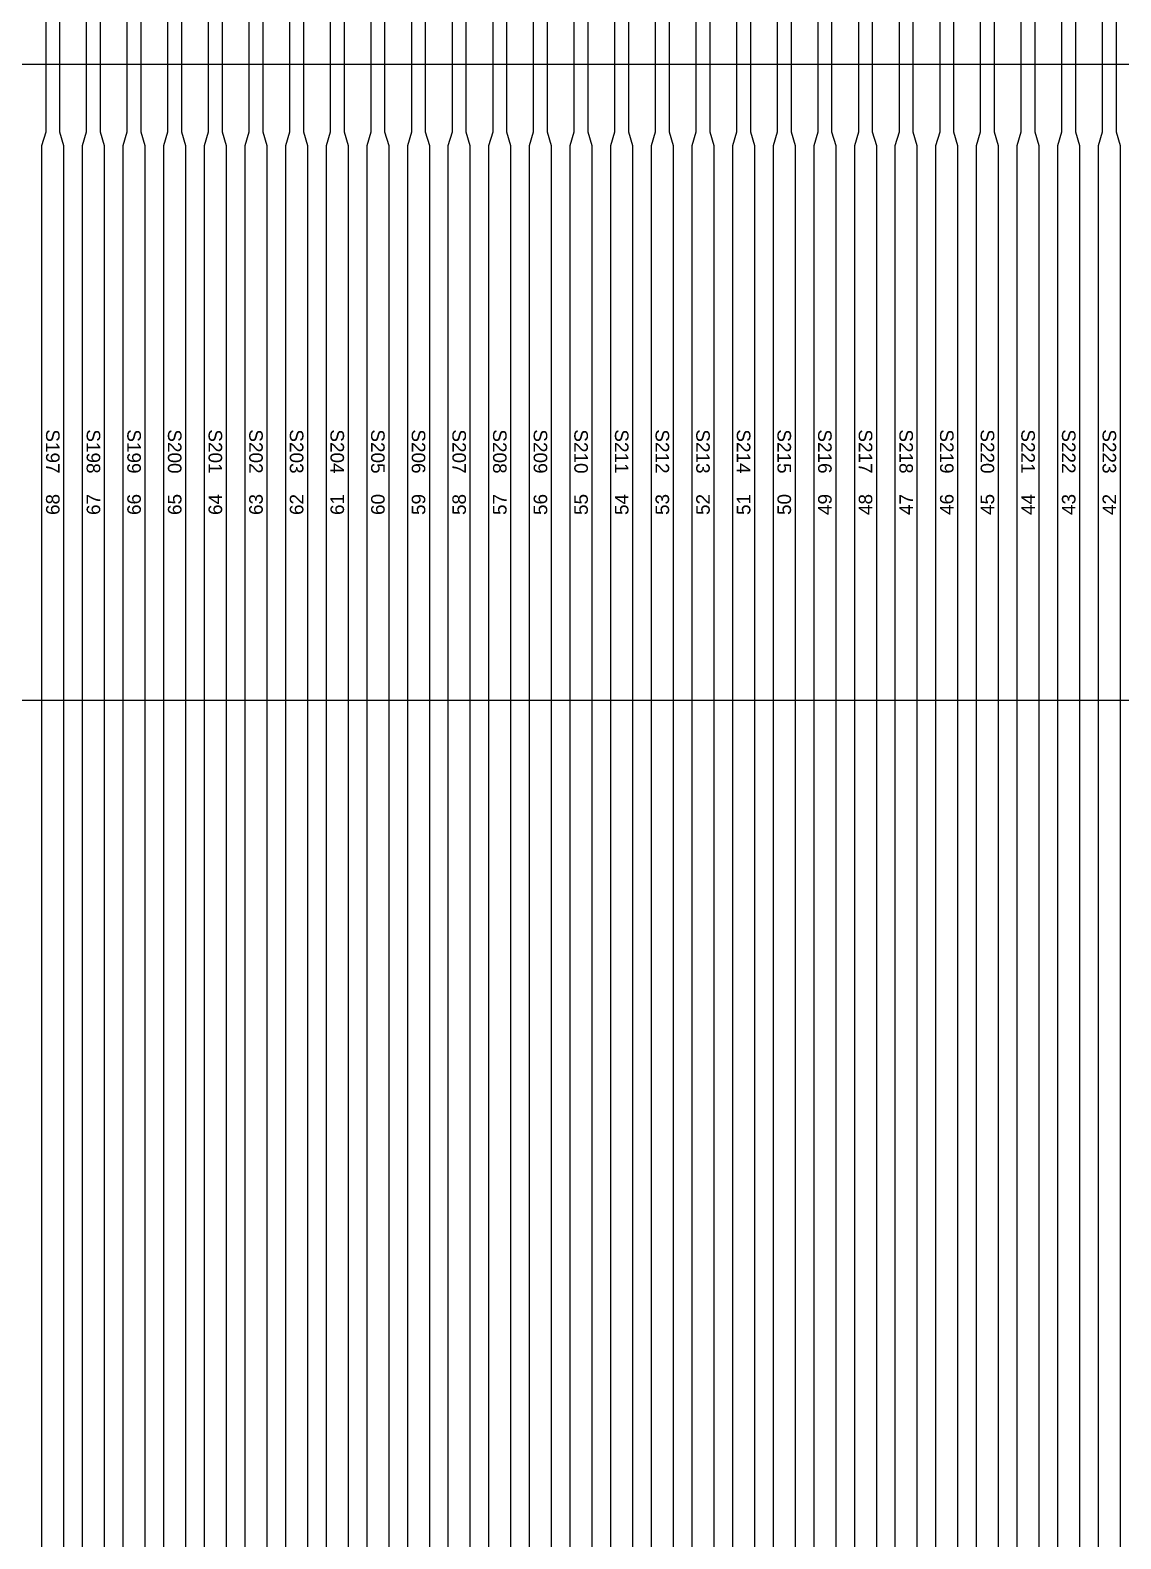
# Model space of a CAD drawing. Extents: x 10 to 206, y -65 to 73.
# Drawn here: x 64.909 to 65.714, y 37.548 to 38.662 of the extents above; entities that cross this region are included whole.
import ezdxf
from ezdxf.enums import TextEntityAlignment as Align

# ---------------------------------------------------------------- set-up
doc = ezdxf.new("R2010")
doc.units = 0
doc.header["$LTSCALE"] = 0.5
for name, color, linetype in [('01 Copper', 3, 'Continuous'), ('03 Solder resist', 6, 'Continuous'), ('06 Cutline', 4, 'Continuous'), ('08 Dimension&pin assignment', 7, 'Continuous')]:
    doc.layers.add(name, color=color, linetype=linetype)
doc.layers.add('13 OL no.', color=190, linetype='Continuous', lineweight=0)
doc.layers.add('14 OL name', color=220, linetype='Continuous', lineweight=0)
doc.styles.add('MBC_Arial_Font', font='arial.ttf')
doc.styles.get("Standard").update_dxf_attribs({"font": 'romans.shx', "width": 0.75, "bigfont": 'AllInOneBig.shx'})
doc.dimstyles.new('ISO-25', dxfattribs={"dimtxt": 0.5, "dimasz": 0.8, "dimexe": 0.1, "dimexo": 0.1, "dimgap": 0.1, "dimtad": 1, "dimdec": 3, "dimzin": 1, "dimdsep": 46, "dimtxsty": 'Standard', "dimcen": 0.5, "dimadec": 0, "dimazin": 0, "dimtfac": 1, "dimtdec": 3, "dimtmove": 0, "dimatfit": 3, "dimfxl": 0, "dimarcsym": 0})
doc.dimstyles.new('ISO-25$0', dxfattribs={"dimtxt": 0.5, "dimasz": 1, "dimexe": 0.1, "dimexo": 0.1, "dimgap": 0.1, "dimtad": 1, "dimdec": 3, "dimzin": 1, "dimdsep": 46, "dimtxsty": 'Standard', "dimcen": 0.5, "dimadec": 0, "dimazin": 0, "dimtfac": 1, "dimtdec": 3, "dimtmove": 0, "dimatfit": 3, "dimfxl": 0, "dimarcsym": 0})

# ---------------------------------------------------------------- blocks, each defined once
blk = doc.blocks.new('*D603')
at = {"layer": '08 Dimension&pin assignment', "color": 0, "lineweight": -2, "transparency": 16777216}
for p, q in [((57.0683, 38.6369), (57.0683, 48.9014)), ((67.1463, 38.6369), (67.1463, 48.9014)), ((57.8683, 48.8014), (66.3463, 48.8014))]:
    blk.add_line(p, q, dxfattribs=at)
at = {"layer": '08 Dimension&pin assignment', "color": 0, "transparency": 16777216}
for points in [[(57.8683, 48.9348), (57.8683, 48.6681), (57.0683, 48.8014)], [(66.3463, 48.6681), (66.3463, 48.9348), (67.1463, 48.8014)]]:
    blk.add_solid(points, dxfattribs=at)
at = {"layer": 'Defpoints', "color": 0, "transparency": 16777216}
for p in [(67.1463, 48.8014), (57.0683, 38.5369), (67.1463, 38.5369)]:
    blk.add_point(p, dxfattribs=at)
at = {"layer": '08 Dimension&pin assignment', "color": 0, "transparency": 16777216, "insert": (62.1073, 49.2824), "char_height": 0.5, "attachment_point": 5}
blk.add_mtext('*10.0780%%P0.003(Mark~Mark) after IC', dxfattribs=at)
blk = doc.blocks.new('*D608')
at = {"layer": '08 Dimension&pin assignment', "color": 0, "lineweight": -2, "transparency": 16777216}
for p, q in [((62.1073, 42.4464), (62.1073, 46.9014)), ((68.2391, 38.2669), (68.2391, 46.9014)), ((62.9073, 46.8014), (67.4391, 46.8014)), ((68.2391, 46.8014), (74.8998, 46.8014))]:
    blk.add_line(p, q, dxfattribs=at)
at = {"layer": '08 Dimension&pin assignment', "color": 0, "transparency": 16777216}
for points in [[(62.9073, 46.9348), (62.9073, 46.6681), (62.1073, 46.8014)], [(67.4391, 46.6681), (67.4391, 46.9348), (68.2391, 46.8014)]]:
    blk.add_solid(points, dxfattribs=at)
at = {"layer": 'Defpoints', "color": 0, "transparency": 16777216}
for p in [(68.2391, 46.8014), (62.1073, 42.3464), (68.2391, 38.1669)]:
    blk.add_point(p, dxfattribs=at)
at = {"layer": '08 Dimension&pin assignment', "color": 0, "transparency": 16777216, "insert": (72.0588, 47.2824), "char_height": 0.5, "attachment_point": 5}
blk.add_mtext('6.1318644%%P{\\C2;0.1}(SR)', dxfattribs=at)
blk = doc.blocks.new('*D629')
at = {"layer": '08 Dimension&pin assignment', "color": 0, "lineweight": -2, "transparency": 16777216}
for p, q in [((55.6423, 35.3125), (55.6423, 51.9014)), ((68.5723, 35.3125), (68.5723, 51.9014)), ((56.4423, 51.8014), (67.7723, 51.8014))]:
    blk.add_line(p, q, dxfattribs=at)
at = {"layer": '08 Dimension&pin assignment', "color": 0, "transparency": 16777216}
for points in [[(56.4423, 51.9348), (56.4423, 51.6681), (55.6423, 51.8014)], [(67.7723, 51.9348), (67.7723, 51.6681), (68.5723, 51.8014)]]:
    blk.add_solid(points, dxfattribs=at)
at = {"layer": '08 Dimension&pin assignment', "color": 0, "transparency": 16777216, "insert": (62.1073, 52.2824), "char_height": 0.5, "attachment_point": 5}
blk.add_mtext('12.930±0.1(Cutline)', dxfattribs=at)
blk = doc.blocks.new('*D632')
at = {"layer": '08 Dimension&pin assignment', "color": 0, "lineweight": -2, "transparency": 16777216}
for p, q in [((86.5948, 34.3764), (86.5948, 45.0329)), ((57.8573, 33.5764), (86.6948, 33.5764)), ((79.6948, 33.5764), (86.6948, 33.5764)), ((86.5948, 32.7764), (86.5948, 31.9764))]:
    blk.add_line(p, q, dxfattribs=at)
at = {"layer": '08 Dimension&pin assignment', "color": 0, "transparency": 16777216}
for points in [[(86.4614, 34.3764), (86.7281, 34.3764), (86.5948, 33.5764)], [(86.4614, 32.7764), (86.7281, 32.7764), (86.5948, 33.5764)]]:
    blk.add_solid(points, dxfattribs=at)
at = {"layer": '08 Dimension&pin assignment', "color": 0, "transparency": 16777216, "insert": (86.1138, 41.0847), "char_height": 0.5, "attachment_point": 5, "rotation": 90}
blk.add_mtext('0%%P1(%%C5mm Tape NG Hole)', dxfattribs=at)
blk = doc.blocks.new('*D635')
at = {"layer": '08 Dimension&pin assignment', "color": 0, "lineweight": -2, "transparency": 16777216}
for p, q in [((57.3051, 37.7672), (57.3051, 49.9014)), ((66.9094, 37.7672), (66.9094, 49.9014)), ((58.1051, 49.8014), (66.1094, 49.8014))]:
    blk.add_line(p, q, dxfattribs=at)
at = {"layer": '08 Dimension&pin assignment', "color": 0, "transparency": 16777216}
for points in [[(58.1051, 49.9348), (58.1051, 49.6681), (57.3051, 49.8014)], [(66.1094, 49.9348), (66.1094, 49.6681), (66.9094, 49.8014)]]:
    blk.add_solid(points, dxfattribs=at)
at = {"layer": 'Defpoints', "color": 0, "transparency": 16777216}
for p in [(66.9094, 49.8014), (57.3051, 37.6672), (66.9094, 37.6672)]:
    blk.add_point(p, dxfattribs=at)
at = {"layer": '08 Dimension&pin assignment', "color": 0, "transparency": 16777216, "insert": (62.1073, 50.2824), "char_height": 0.5, "width": 8.508446, "attachment_point": 5}
blk.add_mtext('9.604±0.1(Cutline)', dxfattribs=at)
blk = doc.blocks.new('*D638')
at = {"layer": '08 Dimension&pin assignment', "color": 0, "lineweight": -2, "transparency": 16777216}
for p, q in [((62.1073, 42.4464), (62.1073, 45.9014)), ((67.5223, 34.1764), (67.5223, 45.9014)), ((62.9073, 45.8014), (66.7223, 45.8014)), ((67.5223, 45.8014), (72.9508, 45.8014))]:
    blk.add_line(p, q, dxfattribs=at)
at = {"layer": '08 Dimension&pin assignment', "color": 0, "transparency": 16777216}
for points in [[(62.9073, 45.9348), (62.9073, 45.6681), (62.1073, 45.8014)], [(66.7223, 45.9348), (66.7223, 45.6681), (67.5223, 45.8014)]]:
    blk.add_solid(points, dxfattribs=at)
at = {"layer": '08 Dimension&pin assignment', "color": 0, "transparency": 16777216, "insert": (70.6365, 46.2824), "char_height": 0.5, "attachment_point": 5}
blk.add_mtext('5.415{\\A1;\\Fromans,bigfont|c128;%%P0.1\\Fromans,bigfont|c136;5\\Fromans,bigfont|c128;(\\Fromans,bigfont|c136;SR\\Fromans,bigfont|c128;)}', dxfattribs=at)
blk = doc.blocks.new('*D644')
at = {"layer": '08 Dimension&pin assignment', "color": 0, "lineweight": -2, "transparency": 16777216}
for p, q in [((56.7683, 38.5369), (56.7683, 50.9014)), ((67.4463, 38.5369), (67.4463, 50.9014)), ((57.5683, 50.8014), (66.6463, 50.8014))]:
    blk.add_line(p, q, dxfattribs=at)
at = {"layer": '08 Dimension&pin assignment', "color": 0, "transparency": 16777216}
for points in [[(57.5683, 50.9348), (57.5683, 50.6681), (56.7683, 50.8014)], [(66.6463, 50.9348), (66.6463, 50.6681), (67.4463, 50.8014)]]:
    blk.add_solid(points, dxfattribs=at)
at = {"layer": '08 Dimension&pin assignment', "color": 0, "transparency": 16777216, "insert": (62.1073, 51.2824), "char_height": 0.5, "width": 7.421255, "attachment_point": 5}
blk.add_mtext('10.678±0.1(Cutline)', dxfattribs=at)
blk = doc.blocks.new('*D692')
at = {"layer": '08 Dimension&pin assignment', "color": 0, "lineweight": -2, "transparency": 16777216}
for p, q in [((57.1453, 33.9409), (57.1453, 43.8654)), ((67.0692, 33.9409), (67.0692, 43.8654)), ((57.9453, 43.7654), (66.2692, 43.7654)), ((67.0692, 43.7654), (78.7121, 43.7654))]:
    blk.add_line(p, q, dxfattribs=at)
at = {"layer": '08 Dimension&pin assignment', "color": 0, "transparency": 16777216}
for points in [[(57.9453, 43.8987), (57.9453, 43.632), (57.1453, 43.7654)], [(66.2692, 43.632), (66.2692, 43.8987), (67.0692, 43.7654)]]:
    blk.add_solid(points, dxfattribs=at)
at = {"layer": 'Defpoints', "color": 0, "transparency": 16777216}
for p in [(67.0692, 43.7654), (57.1453, 33.8409), (67.0692, 33.8409)]:
    blk.add_point(p, dxfattribs=at)
at = {"layer": '08 Dimension&pin assignment', "color": 0, "transparency": 16777216, "insert": (73.2907, 44.2463), "char_height": 0.5, "attachment_point": 5}
blk.add_mtext('{\\Fromans,chineset|c0;\\C2;9.9\\Fromans.shx,chineset.shx|c0;18*1.0006=9.9239508%%P0.005(I/L)}', dxfattribs=at)

msp = doc.modelspace()

# ---------------------------------------------------------------- linework, layer by layer
at = {"layer": '01 Copper'}
for points in [[(64.91812874, 35.66548076), (64.91812874, 38.57693204), (64.92112874, 38.58693204), (64.92112874, 38.68693204), (64.91812874, 38.69693204), (64.91812874, 39.81896109), (64.88975674, 39.87766563), (64.88975674, 41.03142951), (64.81475674, 41.03142951), (64.81475674, 41.15142951), (64.89975674, 41.15142951), (64.89975674, 39.88914776), (64.93412874, 39.81802861), (64.93412874, 38.69693204), (64.93112874, 38.68693204), (64.93112874, 38.58693204), (64.93412874, 38.57693204), (64.93412874, 35.66796886, 0.1359329595)], [(64.94811674, 35.66992298), (64.94811674, 38.57693204), (64.95111674, 38.58693204), (64.95111674, 38.68693204), (64.94811674, 38.69693204), (64.94811674, 39.81896109), (64.91475674, 39.88798631), (64.91475674, 41.15142951), (64.99975674, 41.15142951), (64.99975674, 41.03142951), (64.92475674, 41.03142951), (64.92475674, 39.89946844), (64.96411674, 39.81802861), (64.96411674, 38.69693204), (64.96111674, 38.68693204), (64.96111674, 38.58693204), (64.96411674, 38.57693204), (64.96411674, 35.67241107, 0.1359329595)], [(64.97810474, 35.6743652), (64.97810474, 38.57693204), (64.98110474, 38.58693204), (64.98110474, 38.68693204), (64.97810474, 38.69693204), (64.97810474, 39.81896109), (64.93675674, 39.90451429), (64.93675674, 41.01142951), (65.05175674, 41.01142951), (65.05175674, 41.03142951), (65.01475674, 41.03142951), (65.01475674, 41.15142951), (65.09975674, 41.15142951), (65.09975674, 41.03142951), (65.06275674, 41.03142951), (65.06275674, 41.00042951), (64.94675674, 41.00042951), (64.94675674, 39.91599642), (64.99410474, 39.81802861), (64.99410474, 38.69693204), (64.99110474, 38.68693204), (64.99110474, 38.58693204), (64.99410474, 38.57693204), (64.99410474, 35.67685329, 0.1359329595)], [(65.30797274, 35.72322959), (65.30797274, 38.57693204), (65.31097274, 38.58693204), (65.31097274, 38.68693204), (65.30797274, 38.69693204), (65.30797274, 39.81896109), (65.26775674, 39.90217207), (65.26775674, 41.00042951), (65.15175674, 41.00042951), (65.15175674, 41.03142951), (65.11475674, 41.03142951), (65.11475674, 41.15142951), (65.19975674, 41.15142951), (65.19975674, 41.03142951), (65.16275674, 41.03142951), (65.16275674, 41.01142951), (65.27775674, 41.01142951), (65.27775674, 39.9136542), (65.32397274, 39.81802861), (65.32397274, 38.69693204), (65.32097274, 38.68693204), (65.32097274, 38.58693204), (65.32397274, 38.57693204), (65.32397274, 35.72571769, 0.1359329595)], [(65.33796074, 35.72767181), (65.33796074, 38.57693204), (65.34096074, 38.58693204), (65.34096074, 38.68693204), (65.33796074, 38.69693204), (65.33796074, 39.81896109), (65.28975674, 39.91870005), (65.28975674, 41.03142951), (65.21475674, 41.03142951), (65.21475674, 41.15142951), (65.29975674, 41.15142951), (65.29975674, 39.93018218), (65.35396074, 39.81802861), (65.35396074, 38.69693204), (65.35096074, 38.68693204), (65.35096074, 38.58693204), (65.35396074, 38.57693204), (65.35396074, 35.7301599, 0.1359329595)], [(65.36794874, 35.73211403), (65.36794874, 38.57693204), (65.37094874, 38.58693204), (65.37094874, 38.68693204), (65.36794874, 38.69693204), (65.36794874, 39.81896109), (65.31475674, 39.92902073), (65.31475674, 41.15142951), (65.39975674, 41.15142951), (65.39975674, 41.03142951), (65.32475674, 41.03142951), (65.32475674, 39.94050286), (65.38394874, 39.81802861), (65.38394874, 38.69693204), (65.38094874, 38.68693204), (65.38094874, 38.58693204), (65.38394874, 38.57693204), (65.38394874, 35.73460212, 0.1359329595)], [(65.39793674, 35.73655625), (65.39793674, 38.57693204), (65.40093674, 38.58693204), (65.40093674, 38.68693204), (65.39793674, 38.69693204), (65.39793674, 39.81896109), (65.33675674, 39.94554871), (65.33675674, 41.01142951), (65.45175674, 41.01142951), (65.45175674, 41.03142951), (65.41475674, 41.03142951), (65.41475674, 41.15142951), (65.49975674, 41.15142951), (65.49975674, 41.03142951), (65.46275674, 41.03142951), (65.46275674, 41.00042951), (65.34675674, 41.00042951), (65.34675674, 39.95703084), (65.41393674, 39.81802861), (65.41393674, 38.69693204), (65.41093674, 38.68693204), (65.41093674, 38.58693204), (65.41393674, 38.57693204), (65.41393674, 35.73904434, 0.1359329595)], [(65.69781674, 35.78097842), (65.69781674, 38.57693204), (65.70081674, 38.58693204), (65.70081674, 38.68693204), (65.69781674, 38.69693204), (65.69781674, 39.81896109), (65.66775674, 39.88115827), (65.66775674, 41.00042951), (65.55175674, 41.00042951), (65.55175674, 41.03142951), (65.51475674, 41.03142951), (65.51475674, 41.15142951), (65.59975674, 41.15142951), (65.59975674, 41.03142951), (65.56275674, 41.03142951), (65.56275674, 41.01142951), (65.67775674, 41.01142951), (65.67775674, 39.89264041), (65.71381674, 39.81802861), (65.71381674, 38.69693204), (65.71081674, 38.68693204), (65.71081674, 38.58693204), (65.71381674, 38.57693204), (65.71381674, 35.78346652, 0.1359329595)], [(65.00809274, 35.67880742), (65.00809274, 38.57693204), (65.01109274, 38.58693204), (65.01109274, 38.68693204), (65.00809274, 38.69693204), (65.00809274, 39.81896109), (64.95875674, 39.92104227), (64.95875674, 40.98042951), (65.04775674, 40.98042951), (65.04775674, 40.86042951), (64.96875674, 40.86042951), (64.96875674, 39.9325244), (65.02409274, 39.81802861), (65.02409274, 38.69693204), (65.02109274, 38.68693204), (65.02109274, 38.58693204), (65.02409274, 38.57693204), (65.02409274, 35.68129551, 0.1359329595)], [(65.09805674, 35.69213407), (65.09805674, 38.57693204), (65.10105674, 38.58693204), (65.10105674, 38.68693204), (65.09805674, 38.69693204), (65.09805674, 39.81896109), (65.02475674, 39.97062621), (65.02475674, 40.56042951), (65.10175674, 40.56042951), (65.10175674, 40.86042951), (65.06275674, 40.86042951), (65.06275674, 40.98042951), (65.15175674, 40.98042951), (65.15175674, 40.86042951), (65.11275674, 40.86042951), (65.11275674, 40.54942951), (65.03475674, 40.54942951), (65.03475674, 39.98210835), (65.11405674, 39.81802861), (65.11405674, 38.69693204), (65.11105674, 38.68693204), (65.11105674, 38.58693204), (65.11405674, 38.57693204), (65.11405674, 35.69462216, 0.1359329595)], [(65.27798474, 35.71878738), (65.27798474, 38.57693204), (65.28098474, 38.58693204), (65.28098474, 38.68693204), (65.27798474, 38.69693204), (65.27798474, 39.81896109), (65.24575674, 39.88564409), (65.24575674, 40.86042951), (65.16675674, 40.86042951), (65.16675674, 40.98042951), (65.25575674, 40.98042951), (65.25575674, 39.89712622), (65.29398474, 39.81802861), (65.29398474, 38.69693204), (65.29098474, 38.68693204), (65.29098474, 38.58693204), (65.29398474, 38.57693204), (65.29398474, 35.72127547, 0.1359329595)], [(65.42792474, 35.74099847), (65.42792474, 38.57693204), (65.43092474, 38.58693204), (65.43092474, 38.68693204), (65.42792474, 38.69693204), (65.42792474, 39.81896109), (65.35875674, 39.96207669), (65.35875674, 40.98042951), (65.44775674, 40.98042951), (65.44775674, 40.86042951), (65.36875674, 40.86042951), (65.36875674, 39.97355882), (65.44392474, 39.81802861), (65.44392474, 38.69693204), (65.44092474, 38.68693204), (65.44092474, 38.58693204), (65.44392474, 38.57693204), (65.44392474, 35.74348656, 0.1359329595)], [(65.51788874, 35.75432512), (65.51788874, 38.57693204), (65.52088874, 38.58693204), (65.52088874, 38.68693204), (65.51788874, 38.69693204), (65.51788874, 39.81896109), (65.42475674, 40.01166063), (65.42475674, 40.56042951), (65.50175674, 40.56042951), (65.50175674, 40.86042951), (65.46275674, 40.86042951), (65.46275674, 40.98042951), (65.55175674, 40.98042951), (65.55175674, 40.86042951), (65.51275674, 40.86042951), (65.51275674, 40.54942951), (65.43475674, 40.54942951), (65.43475674, 40.02314277), (65.53388874, 39.81802861), (65.53388874, 38.69693204), (65.53088874, 38.68693204), (65.53088874, 38.58693204), (65.53388874, 38.57693204), (65.53388874, 35.75681321, 0.1359329595)], [(65.66782874, 35.77653621), (65.66782874, 38.57693204), (65.67082874, 38.58693204), (65.67082874, 38.68693204), (65.66782874, 38.69693204), (65.66782874, 39.81896109), (65.64575674, 39.86463029), (65.64575674, 40.86042951), (65.56675674, 40.86042951), (65.56675674, 40.98042951), (65.65575674, 40.98042951), (65.65575674, 39.87611243), (65.68382874, 39.81802861), (65.68382874, 38.69693204), (65.68082874, 38.68693204), (65.68082874, 38.58693204), (65.68382874, 38.57693204), (65.68382874, 35.7790243, 0.1359329595)], [(65.03808074, 35.68324964), (65.03808074, 38.57693204), (65.04108074, 38.58693204), (65.04108074, 38.68693204), (65.03808074, 38.69693204), (65.03808074, 39.81896109), (64.98075674, 39.93757025), (64.98075674, 40.84042951), (65.08675674, 40.84042951), (65.08675674, 40.72042951), (64.99075674, 40.72042951), (64.99075674, 39.94905238), (65.05408074, 39.81802861), (65.05408074, 38.69693204), (65.05108074, 38.68693204), (65.05108074, 38.58693204), (65.05408074, 38.57693204), (65.05408074, 35.68573773, 0.1359329595)], [(65.24799674, 35.71434516), (65.24799674, 38.57693204), (65.25099674, 38.58693204), (65.25099674, 38.68693204), (65.24799674, 38.69693204), (65.24799674, 39.81896109), (65.22375674, 39.8691161), (65.22375674, 40.72042951), (65.12775674, 40.72042951), (65.12775674, 40.84042951), (65.23375674, 40.84042951), (65.23375674, 39.88059824), (65.26399674, 39.81802861), (65.26399674, 38.69693204), (65.26099674, 38.68693204), (65.26099674, 38.58693204), (65.26399674, 38.57693204), (65.26399674, 35.71683325, 0.1359329595)], [(65.45791274, 35.74544068), (65.45791274, 38.57693204), (65.46091274, 38.58693204), (65.46091274, 38.68693204), (65.45791274, 38.69693204), (65.45791274, 39.81896109), (65.38075674, 39.97860467), (65.38075674, 40.84042951), (65.48675674, 40.84042951), (65.48675674, 40.72042951), (65.39075674, 40.72042951), (65.39075674, 39.9900868), (65.47391274, 39.81802861), (65.47391274, 38.69693204), (65.47091274, 38.68693204), (65.47091274, 38.58693204), (65.47391274, 38.57693204), (65.47391274, 35.74792878, 0.1359329595)], [(65.63784074, 35.77209399), (65.63784074, 38.57693204), (65.64084074, 38.58693204), (65.64084074, 38.68693204), (65.63784074, 38.69693204), (65.63784074, 39.81896109), (65.62375674, 39.84810231), (65.62375674, 40.72042951), (65.52775674, 40.72042951), (65.52775674, 40.84042951), (65.63375674, 40.84042951), (65.63375674, 39.85958444), (65.65384074, 39.81802861), (65.65384074, 38.69693204), (65.65084074, 38.68693204), (65.65084074, 38.58693204), (65.65384074, 38.57693204), (65.65384074, 35.77458208, 0.1359329595)], [(65.06806874, 35.68769185), (65.06806874, 38.57693204), (65.07106874, 38.58693204), (65.07106874, 38.68693204), (65.06806874, 38.69693204), (65.06806874, 39.81896109), (65.00275674, 39.95409823), (65.00275674, 40.70042951), (65.08675674, 40.70042951), (65.08675674, 40.58042951), (65.01275674, 40.58042951), (65.01275674, 39.96558037), (65.08406874, 39.81802861), (65.08406874, 38.69693204), (65.08106874, 38.68693204), (65.08106874, 38.58693204), (65.08406874, 38.57693204), (65.08406874, 35.69017995, 0.1359329595)], [(65.21800874, 35.70990294), (65.21800874, 38.57693204), (65.22100874, 38.58693204), (65.22100874, 38.68693204), (65.21800874, 38.69693204), (65.21800874, 39.81896109), (65.20175674, 39.85258812), (65.20175674, 40.58042951), (65.12775674, 40.58042951), (65.12775674, 40.70042951), (65.21175674, 40.70042951), (65.21175674, 39.86407026), (65.23400874, 39.81802861), (65.23400874, 38.69693204), (65.23100874, 38.68693204), (65.23100874, 38.58693204), (65.23400874, 38.57693204), (65.23400874, 35.71239103, 0.1359329595)], [(65.48790074, 35.7498829), (65.48790074, 38.57693204), (65.49090074, 38.58693204), (65.49090074, 38.68693204), (65.48790074, 38.69693204), (65.48790074, 39.81896109), (65.40275674, 39.99513265), (65.40275674, 40.70042951), (65.48675674, 40.70042951), (65.48675674, 40.58042951), (65.41275674, 40.58042951), (65.41275674, 40.00661478), (65.50390074, 39.81802861), (65.50390074, 38.69693204), (65.50090074, 38.68693204), (65.50090074, 38.58693204), (65.50390074, 38.57693204), (65.50390074, 35.75237099, 0.1359329595)], [(65.60785274, 35.76765177), (65.60785274, 38.57693204), (65.61085274, 38.58693204), (65.61085274, 38.68693204), (65.60785274, 38.69693204), (65.60785274, 39.81896109), (65.60175674, 39.83157433), (65.60175674, 40.58042951), (65.52775674, 40.58042951), (65.52775674, 40.70042951), (65.61175674, 40.70042951), (65.61175674, 39.84305646), (65.62385274, 39.81802861), (65.62385274, 38.69693204), (65.62085274, 38.68693204), (65.62085274, 38.58693204), (65.62385274, 38.57693204), (65.62385274, 35.77013986, 0.1359329595)], [(65.12804474, 35.69657629), (65.12804474, 38.57693204), (65.13104474, 38.58693204), (65.13104474, 38.68693204), (65.12804474, 38.69693204), (65.12804474, 39.81896109), (65.04675674, 39.9871542), (65.04675674, 40.52942951), (65.18675674, 40.52942951), (65.18675674, 40.40942951), (65.05675674, 40.40942951), (65.05675674, 39.99863633), (65.14404474, 39.81802861), (65.14404474, 38.69693204), (65.14104474, 38.68693204), (65.14104474, 38.58693204), (65.14404474, 38.57693204), (65.14404474, 35.69906438, 0.1359329595)], [(65.54787674, 35.75876734), (65.54787674, 38.57693204), (65.55087674, 38.58693204), (65.55087674, 38.68693204), (65.54787674, 38.69693204), (65.54787674, 39.81896109), (65.44675674, 40.02818861), (65.44675674, 40.52942951), (65.58675674, 40.52942951), (65.58675674, 40.40942951), (65.45675674, 40.40942951), (65.45675674, 40.03967075), (65.56387674, 39.81802861), (65.56387674, 38.69693204), (65.56087674, 38.68693204), (65.56087674, 38.58693204), (65.56387674, 38.57693204), (65.56387674, 35.76125543, 0.1359329595)], [(65.15803274, 35.70101851), (65.15803274, 38.57693204), (65.16103274, 38.58693204), (65.16103274, 38.68693204), (65.15803274, 38.69693204), (65.15803274, 39.81896109), (65.06875674, 40.00368218), (65.06875674, 40.38942951), (65.18675674, 40.38942951), (65.18675674, 40.26942951), (65.07875674, 40.26942951), (65.07875674, 40.01516431), (65.17403274, 39.81802861), (65.17403274, 38.69693204), (65.17103274, 38.68693204), (65.17103274, 38.58693204), (65.17403274, 38.57693204), (65.17403274, 35.7035066, 0.1359329595)], [(65.57786474, 35.76320955), (65.57786474, 38.57693204), (65.58086474, 38.58693204), (65.58086474, 38.68693204), (65.57786474, 38.69693204), (65.57786474, 39.81896109), (65.46875674, 40.0447166), (65.46875674, 40.38942951), (65.58675674, 40.38942951), (65.58675674, 40.26942951), (65.47875674, 40.26942951), (65.47875674, 40.05619873), (65.59386474, 39.81802861), (65.59386474, 38.69693204), (65.59086474, 38.68693204), (65.59086474, 38.58693204), (65.59386474, 38.57693204), (65.59386474, 35.76569765, 0.1359329595)], [(65.18802074, 35.70546072), (65.18802074, 38.57693204), (65.19102074, 38.58693204), (65.19102074, 38.68693204), (65.18802074, 38.69693204), (65.18802074, 39.81896109), (65.09075674, 40.02021016), (65.09075674, 40.24942951), (65.18675674, 40.24942951), (65.18675674, 40.12942951), (65.10075674, 40.12942951), (65.10075674, 40.03169229), (65.20402074, 39.81802861), (65.20402074, 38.69693204), (65.20102074, 38.68693204), (65.20102074, 38.58693204), (65.20402074, 38.57693204), (65.20402074, 35.70794882, 0.1359329595)]]:
    msp.add_lwpolyline(points, format="xyb", dxfattribs=at)
at = {"layer": '03 Solder resist'}
msp.add_lwpolyline([(69.6661237, 31.71147701), (69.37225674, 31.8875043), (69.37225674, 35.21245194, 0.3152987889), (68.6484789, 36.24611382), (67.70940985, 36.587907), (67.70940985, 37.39489425), (67.788677, 37.44607355, 0.2230807633), (68.23912115, 38.16693204), (55.97539234, 38.16693204, 0.2230807633), (56.42583649, 37.44607355), (56.50510364, 37.39489425), (56.50510364, 36.587907), (55.56603459, 36.24611382, 0.3152987889), (54.84225674, 35.21245194), (54.84225674, 31.8875043), (54.54838979, 31.71147701, 0.2636431542), (54.06225674, 30.85360711), (54.06225674, 30.15960799), (70.15225674, 30.15960799), (70.15225674, 30.85360711, 0.2636431542)], format="xyb", close=True, dxfattribs=at)
at = {"layer": '06 Cutline'}
msp.add_lwpolyline([(56.96825674, 38.63693204), (67.24625674, 38.63693204, -0.4142135624), (67.44625674, 38.43693204), (67.44625674, 38.28618085, -0.2546712192), (67.35474079, 38.11815939), (67.04668377, 37.91926054, 0.2546712192), (66.90940985, 37.66722836), (66.90940985, 36.23780323, 0.3152987889), (67.1068038, 35.95589545), (68.37486279, 35.49435972, -0.3152987889), (68.57225674, 35.21245194), (68.57225674, 31.60416702, 0.2636431542), (68.71809666, 31.34680605), (69.25503013, 31.02518109, -0.2636431542), (69.35225674, 30.85360711), (69.35225674, 28.75960799, -0.4142135624), (69.15225674, 28.55960799), (55.06225674, 28.55960799, -0.4142135624)], format="xyb", dxfattribs=at)

# ---------------------------------------------------------------- texts
at = {"layer": '13 OL no.', "style": 'MBC_Arial_Font'}
for s, p in [('68', (64.92612874, 38.3117711)), ('67', (64.95611674, 38.3117711)), ('66', (64.98610474, 38.3117711)), ('65', (65.01609274, 38.3117711)), ('64', (65.04608074, 38.3117711)), ('63', (65.07606874, 38.3117711)), ('62', (65.10605674, 38.3117711)), ('61', (65.13604474, 38.3117711)), ('60', (65.16603274, 38.3117711)), ('59', (65.19602074, 38.3117711)), ('58', (65.22600874, 38.3117711)), ('57', (65.25599674, 38.3117711)), ('56', (65.28598474, 38.3117711)), ('55', (65.31597274, 38.3117711)), ('54', (65.34596074, 38.3117711)), ('53', (65.37594874, 38.3117711)), ('52', (65.40593674, 38.3117711)), ('51', (65.43592474, 38.3117711)), ('50', (65.46591274, 38.3117711)), ('49', (65.49590074, 38.3117711)), ('48', (65.52588874, 38.3117711)), ('47', (65.55587674, 38.3117711)), ('46', (65.58586474, 38.3117711)), ('45', (65.61585274, 38.3117711)), ('44', (65.64584074, 38.3117711)), ('43', (65.67582874, 38.3117711)), ('42', (65.70581674, 38.3117711))]:
    msp.add_text(s, height=0.01, rotation=90, dxfattribs=at).set_placement(p, align=Align.MIDDLE_CENTER)
at = {"layer": '14 OL name', "style": 'MBC_Arial_Font'}
for s, p in [('S197', (64.92612874, 38.35091958)), ('S198', (64.95611674, 38.35091958)), ('S199', (64.98610474, 38.35091958)), ('S200', (65.01609274, 38.35091958)), ('S201', (65.04608074, 38.35091958)), ('S202', (65.07606874, 38.35091958)), ('S203', (65.10605674, 38.35091958)), ('S204', (65.13604474, 38.35091958)), ('S205', (65.16603274, 38.35091958)), ('S206', (65.19602074, 38.35091958)), ('S207', (65.22600874, 38.35091958)), ('S208', (65.25599674, 38.35091958)), ('S209', (65.28598474, 38.35091958)), ('S210', (65.31597274, 38.35091958)), ('S211', (65.34596074, 38.35091958)), ('S212', (65.37594874, 38.35091958)), ('S213', (65.40593674, 38.35091958)), ('S214', (65.43592474, 38.35091958)), ('S215', (65.46591274, 38.35091958)), ('S216', (65.49590074, 38.35091958)), ('S217', (65.52588874, 38.35091958)), ('S218', (65.55587674, 38.35091958)), ('S219', (65.58586474, 38.35091958)), ('S220', (65.61585274, 38.35091958)), ('S221', (65.64584074, 38.35091958)), ('S222', (65.67582874, 38.35091958)), ('S223', (65.70581674, 38.35091958))]:
    msp.add_text(s, height=0.01, rotation=270, dxfattribs=at).set_placement(p, align=Align.MIDDLE_CENTER)

# ---------------------------------------------------------------- dimensions: what is measured, and where the dimension line sits
at = {"layer": '08 Dimension&pin assignment'}
for base, p1, p2, text, override, picture, middle in [((68.57225674, 51.80142951), (55.64225674, 35.21245194), (68.57225674, 35.21245194), '<>±0.1(Cutline)', {"dimadec": 3}, '*D629', (62.10725674, 51.80142951)), ((67.14625674, 48.80142951), (57.06825674, 38.53693204), (67.14625674, 38.53693204), '*<>%%P0.003(Mark~Mark) after IC', {"dimdec": 4, "dimtxsty": 'Standard', "dimadec": 3}, '*D603', (62.10725674, 48.80142951)), ((62.10725674, 45.80142951), (67.52225674, 34.07642951), (62.10725674, 42.34642951), '<>{\\A1;\\Fromans,bigfont|c128;%%P0.1\\Fromans,bigfont|c136;5\\Fromans,bigfont|c128;(\\Fromans,bigfont|c136;SR\\Fromans,bigfont|c128;)}', {"dimzin": 8, "dimadec": 3}, '*D638', (70.63654246, 45.80142951))]:
    dim = msp.add_linear_dim(base=base, p1=p1, p2=p2, text=text, dimstyle='ISO-25', override=override, dxfattribs=at)
    dim.commit()
    dim.dimension.update_dxf_attribs({"geometry": picture, "text_midpoint": middle, "dimtype": 160})
for base, p1, p2, picture, middle in [((67.44625674, 50.80142951), (56.76825674, 38.43693204), (67.44625674, 38.43693204), '*D644', (62.10725674, 51.28238189)), ((66.90940985, 49.80142951), (57.30510364, 37.66722836), (66.90940985, 37.66722836), '*D635', (62.10725674, 50.28238189))]:
    dim = msp.add_linear_dim(base=base, p1=p1, p2=p2, text='<>±0.1(Cutline)', dimstyle='ISO-25$0', override={"dimasz": 0.8, "dimadec": 3, "dimfxl": 1.25}, dxfattribs=at)
    dim.commit()
    dim.dimension.update_dxf_attribs({"geometry": picture, "text_midpoint": middle})
for base, p1, p2, angle, text, override, picture, middle in [((68.239121146, 46.8014295119), (62.1072567431, 42.3464295119), (68.239121146, 38.1669320432), 180, '<>%%P{\\C2;0.1}(SR)', {"dimdec": 8, "dimzin": 9, "dimtxsty": 'Standard', "dimadec": 3}, '*D608', (72.0587640031, 46.8014295119)), ((86.5947567431, 33.5764295119), (79.5947567431, 33.5764295119), (57.7572567431, 33.5764295119), 90, '<>%%P1(%%C5mm Tape NG Hole)', {"dimzin": 8, "dimadec": 3}, '*D632', (86.5947567431, 41.0846795121))]:
    dim = msp.add_linear_dim(base=base, p1=p1, p2=p2, angle=angle, text=text, dimstyle='ISO-25', override=override, dxfattribs=at)
    dim.commit()
    dim.dimension.update_dxf_attribs({"geometry": picture, "text_midpoint": middle, "dimtype": 160})
at = {"layer": '08 Dimension&pin assignment', "color": 2}
dim = msp.add_linear_dim(base=(67.0692321431, 43.7653682511), p1=(57.1452813431, 33.8409295119), p2=(67.0692321431, 33.8409295119), text='{\\Fromans,chineset|c0;\\C2;9.9\\Fromans.shx,chineset.shx|c0;18*1.0006=<>%%P0.005(I/L)}', dimstyle='ISO-25', override={"dimdec": 8, "dimzin": 8, "dimtxsty": 'Standard', "dimadec": 3}, dxfattribs=at)
dim.commit()
dim.dimension.update_dxf_attribs({"geometry": '*D692', "text_midpoint": (73.2906607145, 44.2463206321)})

doc.saveas('drawing.dxf')
